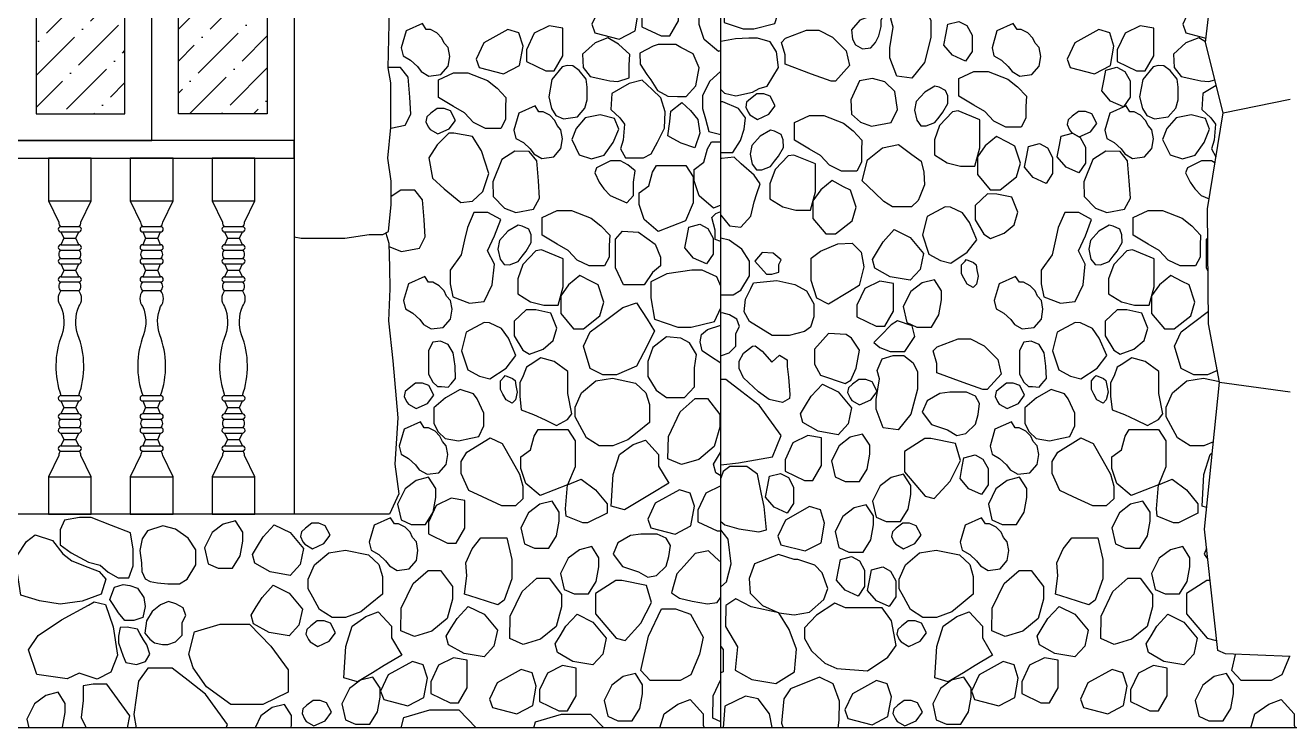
# Model space of a CAD drawing. Header units: millimetres. Extents: x -251401 to 377140, y -30451 to 275830.
# Drawn here: x 356089 to 359643, y -2940 to -967 of the extents above; entities that cross this region are included whole.
import ezdxf

# ---------------------------------------------------------------- set-up
doc = ezdxf.new("R2010")
doc.units = ezdxf.units.MM
for name, color, linetype in [('0-S1', 1, 'Continuous'), ('0-S3', 3, 'Continuous'), ('0-S8', 8, 'Continuous'), ('A-DOORS', 2, 'Continuous'), ('A-HATCH', 8, 'Continuous'), ('A-WALL', 4, 'Continuous'), ('A-WINDOWS', 2, 'Continuous')]:
    doc.layers.add(name, color=color, linetype=linetype)
pattern_1 = [(45, (-15600, 1290.144), (33.67596, 123.47852), [158.75, -31.75, 0, -31.75])]

# ---------------------------------------------------------------- blocks, each defined once
blk = doc.blocks.new('4H42H')
at = {"layer": 'A-HATCH'}
h = blk.add_hatch(dxfattribs=at)
h.set_pattern_fill('ANSI36', color=256, scale=20)
h.set_pattern_definition(pattern_1)
edge = h.paths.add_edge_path()
edge.add_line((-325, 914.5), (-325, 75))
edge.add_line((-325, 75), (-75, 75))
edge.add_line((-75, 75), (-75, 1019.7))
edge.add_arc((0, 491.7), 533.3, 98.084, 127.5443)
h = blk.add_hatch(dxfattribs=at)
h.set_pattern_fill('ANSI36', color=256, scale=20)
h.set_pattern_definition(pattern_1)
edge = h.paths.add_edge_path()
edge.add_line((325, 914.5), (325, 75))
edge.add_line((325, 75), (75, 75))
edge.add_line((75, 75), (75, 1019.7))
edge.add_arc((0, 491.7), 533.3, 52.4557, 81.916, ccw=False)
at = {"layer": 'A-WINDOWS'}
for points in [[(-400, 950), (-400, 0), (0, 0), (0, 1100, 0.181335)], [(400, 950), (400, 0), (0, 0), (0, 1100, -0.181335)], [(-325, 914.5), (-325, 75), (-75, 75), (-75, 1019.7, 0.129258)], [(325, 914.5), (325, 75), (75, 75), (75, 1019.7, -0.129258)]]:
    blk.add_lwpolyline(points, format="xyb", close=True, dxfattribs=at)
blk = doc.blocks.new('42h24h24h')
at = {"layer": '0-S1'}
blk.add_lwpolyline([(-31, 255, 0.271162), (-25, 243, 1), (-25, 228), (-17, 210), (-25, 192, 1), (-25, 177, 0.271162), (-31, 165), (-60, 105), (-60, 0), (60, 0), (60, 105), (31, 165, 0.271162), (25, 177, 1), (25, 192), (17, 210), (25, 228, 1), (25, 243, 0.271162), (31, 255, 0.271162), (25, 267, 1), (25, 282), (17, 300), (25, 318, 1), (25, 333, 0.178343), (22.9, 503.8, -0.1837), (25, 583, 0.355556), (25, 628, 0.271162), (31, 640, 0.271162), (25, 652, 1), (25, 667), (17, 685), (25, 703, 1), (25, 718, 0.271162), (31, 730, 0.271162), (25, 742, 1), (25, 757), (17, 775), (25, 793, 1), (25, 808, 0.271162), (31, 820), (60, 880), (60, 1000), (-60, 1000), (-60, 880), (-31, 820, 0.271162), (-25, 808, 1), (-25, 793), (-17, 775), (-25, 757, 1), (-25, 742, 0.271162), (-31, 730, 0.271162), (-25, 718, 1), (-25, 703), (-17, 685), (-25, 667, 1), (-25, 652, 0.271162), (-31, 640, 0.271162), (-25, 628, 0.355556), (-25, 583, -0.1837), (-22.9, 503.8, 0.178343), (-25, 333, 1), (-25, 318), (-17, 300), (-25, 282, 1), (-25, 267, 0.271162)], format="xyb", close=True, dxfattribs=at)
for points in [[(-60, 880), (60, 880)], [(-25, 808), (25, 808)], [(-25, 793), (25, 793)], [(-25, 757), (25, 757)], [(-17, 775), (17, 775)], [(-25, 742), (25, 742)], [(-25, 718), (25, 718)], [(-25, 703), (25, 703)], [(17, 685), (-17, 685)], [(-25, 667), (25, 667)], [(25, 652), (-25, 652)], [(-25, 628), (25, 628)], [(-25, 333), (25, 333)], [(-25, 318), (25, 318)], [(-17, 300), (17, 300)], [(25, 282), (-25, 282)], [(-25, 267), (25, 267)], [(25, 243), (-25, 243)], [(-25, 228), (25, 228)], [(-25, 192), (25, 192)], [(-17, 210), (17, 210)], [(-25, 177), (25, 177)], [(-60, 105), (60, 105)]]:
    blk.add_lwpolyline(points, dxfattribs=at)
blk = doc.blocks.new('4H2H44THHHHGH')
at = {"layer": '0-S8', "color": 8}
for points in [[(3842.3, 2070.1), (3800.1, 2049.3), (3778, 2002.1), (3778, 1969.4), (3832.2, 1943.5), (3856.1, 1943.5), (3880.7, 1985.7), (3880.7, 2033.6), (3880.7, 2063.2)], [(3726.3, 2059.4), (3658.3, 2021.6), (3636.9, 1976.3), (3645.7, 1952.4), (3713.8, 1934.7), (3758.5, 1958), (3768.6, 2012.8), (3756.6, 2049.9)], [(3160.8, 1978.6), (3114.9, 1957.9), (3100.9, 1910.2), (3106.5, 1887.3), (3127.8, 1875.5), (3146.8, 1857.6), (3157.5, 1843.6), (3179.4, 1830.7), (3213, 1835.2), (3233.2, 1858.7), (3237.7, 1886.2), (3233.2, 1910.8), (3222.5, 1923.1), (3215.8, 1937.7), (3201.8, 1952.3), (3183.3, 1961.8), (3171.5, 1961.8)], [(3401.4, 1961.8), (3333.4, 1924), (3312, 1878.7), (3320.8, 1854.7), (3388.9, 1837.1), (3433.6, 1860.4), (3443.7, 1915.2), (3431.7, 1952.3)], [(3517.4, 1972.5), (3475.2, 1951.7), (3453.1, 1904.5), (3453.1, 1871.7), (3507.3, 1845.9), (3531.2, 1845.9), (3555.8, 1888.1), (3555.8, 1936), (3555.8, 1965.6)], [(3646.1, 1924.2), (3610.6, 1892.6), (3612.5, 1854.6), (3632.2, 1829.3), (3670.8, 1821.1), (3688.1, 1817.4), (3710, 1815.4), (3741.7, 1825.5), (3741.7, 1862.8), (3743.6, 1891.3), (3711.9, 1921), (3682.2, 1938.1)], [(3809.3, 1915.1), (3771.7, 1895.1), (3773.2, 1864), (3791.7, 1835.5), (3803.3, 1819.9), (3821.8, 1790.4), (3850.4, 1774.8), (3878, 1773.8), (3902.5, 1773.8), (3929.1, 1803.9), (3939.1, 1854.5), (3921.6, 1893.6), (3887.5, 1911.6), (3872.7, 1919.4), (3823.3, 1919.4)], [(3553.6, 1857), (3524.9, 1821.6), (3515.9, 1772.2), (3523.8, 1740.1), (3536.2, 1720.5), (3557.5, 1710.9), (3596.3, 1716.5), (3617.7, 1740.7), (3623.9, 1764.3), (3623.9, 1799.7), (3621, 1822.1), (3601.9, 1846.3), (3583.4, 1859.8), (3567.7, 1860.3)], [(3248.4, 1839.8), (3288.2, 1840.4), (3343.4, 1818.8), (3370.7, 1796.6), (3395.7, 1770.4), (3394.6, 1741.4), (3394.6, 1709), (3380.9, 1684), (3338.3, 1684), (3304.1, 1700.5), (3279.1, 1727.2), (3248.4, 1745.4), (3206.1, 1770.4), (3206.1, 1797.7), (3206.1, 1819.9)], [(3741.7, 1810.4), (3693.3, 1781.5), (3690.9, 1737.2), (3715.9, 1713.8), (3728.8, 1695.3), (3725.5, 1651), (3717.5, 1626.9), (3732, 1601.1), (3753.7, 1601.1), (3782.7, 1601.1), (3803.7, 1612.4), (3821.4, 1645.4), (3841.6, 1684.8), (3843.2, 1730.7), (3831.1, 1770.2), (3806.9, 1792.7), (3778.4, 1819.3)], [(3477.7, 1747.2), (3431.8, 1726.5), (3417.8, 1678.8), (3423.4, 1655.9), (3444.7, 1644.1), (3463.7, 1626.2), (3474.4, 1612.2), (3496.2, 1599.3), (3529.9, 1603.8), (3550.1, 1627.3), (3554.6, 1654.7), (3550.1, 1679.4), (3539.4, 1691.7), (3532.7, 1706.3), (3518.7, 1720.9), (3500.2, 1730.4), (3488.4, 1730.4)], [(3859, 1732.6), (3890.1, 1756.8), (3914.3, 1734.5), (3934.6, 1708.5), (3940.9, 1670.5), (3926.9, 1629.2), (3887.8, 1642.5), (3866, 1654.6), (3850.2, 1663.4), (3855.9, 1702.8)], [(3204.1, 1668.4), (3236, 1682.9), (3253.7, 1706.4), (3239.7, 1733.4), (3221.8, 1740.2), (3202.3, 1740.2), (3184.3, 1726.3), (3173.1, 1716.4), (3170.7, 1702.7), (3177.5, 1688.2), (3182.4, 1681.1)], [(3660.3, 1721.9), (3618.4, 1713.8), (3592.6, 1684), (3580.5, 1652.6), (3601.5, 1609.9), (3636.1, 1597.9), (3671.6, 1609.1), (3697.3, 1643.8), (3712.6, 1681.6), (3700.6, 1711.4)], [(3202.5, 1637.6), (3179.4, 1601), (3189.7, 1543.9), (3221.8, 1513.7), (3268.7, 1475.8), (3301.5, 1479), (3330.4, 1506.6), (3347.1, 1556.7), (3327.2, 1620.9), (3301.5, 1661.4), (3248.8, 1670.4), (3234.7, 1670.4)], [(3421.1, 1620), (3384.5, 1596.1), (3358.9, 1533.4), (3360, 1492.9), (3392, 1459.8), (3423.3, 1447.3), (3473.5, 1457), (3490.1, 1488.3), (3486.7, 1536.2), (3482.1, 1592.6), (3461, 1619.4)], [(3735.4, 1475.2), (3754.5, 1495.6), (3754.5, 1532.5), (3759, 1564.3), (3738, 1581.4), (3717.6, 1592.3), (3689.8, 1592.3), (3650, 1573.5), (3645.1, 1559.2), (3658.1, 1532.4), (3671.1, 1513.7), (3688.5, 1494.9)], [(3818.4, 1579.8), (3901.1, 1579.8), (3921.8, 1547.4), (3921.8, 1475.1), (3900.5, 1424.5), (3823.9, 1393.8), (3783.7, 1428.1), (3769.9, 1470.4), (3769.9, 1502.5), (3796.9, 1522.9), (3807.1, 1560.8)], [(3270.2, 1328.7), (3238.7, 1285.1), (3238.7, 1247.2), (3246.8, 1210.9), (3293.6, 1193.1), (3334.8, 1197.1), (3357.4, 1244.8), (3363.1, 1302.1), (3343.7, 1340), (3363.9, 1382), (3380.9, 1428), (3344.5, 1447.4), (3305.7, 1447.4), (3287.2, 1405.4), (3279.1, 1370.7)], [(3539.8, 1453.1), (3579.7, 1453.6), (3634.9, 1432), (3662.2, 1409.9), (3687.2, 1383.7), (3686.1, 1354.7), (3686.1, 1322.3), (3672.4, 1297.3), (3629.8, 1297.3), (3595.6, 1313.8), (3570.6, 1340.5), (3539.8, 1358.7), (3497.6, 1383.7), (3497.6, 1411), (3497.6, 1433.2)], [(3429.8, 1411.8), (3401.4, 1395.1), (3377.5, 1369.2), (3372.7, 1344.8), (3379.1, 1316.5), (3391.1, 1301), (3405.8, 1300.2), (3430.2, 1309.8), (3441.7, 1324.9), (3452.5, 1338.9), (3466.5, 1363.2), (3466.1, 1385.1), (3459.7, 1400.3), (3441.7, 1409.4)], [(3768.2, 1392.3), (3815.1, 1358.5), (3830.2, 1321.8), (3830.2, 1297.3), (3807.1, 1279.3), (3784.1, 1244.7), (3740.9, 1244.7), (3725.7, 1244.7), (3703.4, 1292.2), (3703.4, 1331.8), (3703.4, 1372.2), (3723.6, 1395.2)], [(3940.9, 1414.6), (3962.9, 1402.5), (3977.6, 1375.8), (3977.6, 1330.2), (3959.2, 1303), (3923, 1319.2), (3898.4, 1348), (3904.7, 1381), (3909.5, 1406.2)], [(3480.1, 1340.1), (3443.1, 1301.7), (3428.7, 1261.2), (3428.7, 1219.3), (3464.9, 1196.8), (3501.8, 1187.4), (3542.3, 1187.4), (3556.8, 1238.8), (3556.8, 1288.7), (3556.8, 1317.7), (3496, 1342.3)], [(3167.4, 1268.2), (3121.4, 1247.5), (3107.4, 1199.9), (3113, 1176.9), (3134.3, 1165.1), (3153.4, 1147.2), (3164, 1133.2), (3185.9, 1120.3), (3219.5, 1124.8), (3239.7, 1148.3), (3244.2, 1175.8), (3239.7, 1200.4), (3229, 1212.8), (3222.3, 1227.3), (3208.3, 1241.9), (3189.8, 1251.4), (3178, 1251.4)], [(3603.2, 1270.6), (3571.3, 1244.6), (3549.6, 1213.1), (3549.6, 1163.5), (3585.8, 1120.8), (3613.3, 1120.8), (3659.6, 1157), (3670.5, 1195.4), (3655.3, 1243.9), (3635.7, 1253.3)], [(3452.9, 1174.2), (3419.1, 1142.2), (3419.1, 1101.5), (3443.2, 1060.8), (3461.5, 1049.4), (3499.9, 1063.7), (3528.6, 1087.7), (3538.9, 1122.7), (3521.7, 1165.1), (3479.9, 1173.7)], [(3632.2, 1009.1), (3613.7, 1071.6), (3632.2, 1112.1), (3667.6, 1138.7), (3723.7, 1180.9), (3762.8, 1194), (3792.1, 1147.7), (3813.5, 1113.7), (3782.3, 1053.3), (3762.8, 1015.5), (3706.7, 991.5), (3668.4, 991.5)], [(3334.6, 1138.1), (3283.6, 1111), (3270.7, 1059.3), (3288.8, 1005.1), (3321.7, 987.7), (3350.1, 979.9), (3396.6, 1010.3), (3423.7, 1045.8), (3402.4, 1094.2), (3383.1, 1121.3), (3349.5, 1137.4)], [(3190, 1083.5), (3178, 1059.6), (3178, 1029.2), (3178, 993.4), (3190.6, 970.8), (3203.7, 958.8), (3215, 958.8), (3233.5, 956.5), (3241.3, 966), (3253.6, 981.2), (3252.6, 1015.5), (3247.2, 1053.6), (3233.5, 1076.3), (3211.4, 1085.8)], [(3847, 1098.2), (3808.2, 1068.5), (3794, 1028.6), (3794, 987), (3817.4, 948.8), (3847, 927.7), (3897.8, 927.7), (3925.2, 957.4), (3925.2, 1011), (3930.9, 1048.6), (3911.5, 1081.1), (3886.9, 1094.2)], [(3444, 988.8), (3434.3, 968.7), (3434.3, 931.8), (3438.2, 893), (3473.2, 880.1), (3505.6, 864.6), (3537.5, 849.2), (3569, 865.9), (3580.7, 882), (3569.7, 939), (3569.7, 963.6), (3569.7, 1000.4), (3531.5, 1028.9), (3493.9, 1039.3), (3464.1, 1019.8), (3453, 1012.6)], [(3143.2, 896.5), (3175.1, 911.1), (3192.7, 934.6), (3178.8, 961.5), (3160.8, 968.3), (3141.3, 968.3), (3123.4, 954.4), (3112.2, 944.5), (3109.7, 930.9), (3116.6, 916.4), (3121.5, 909.2)], [(3413.8, 981.2), (3421.2, 975.5), (3423.7, 961.4), (3427, 943.2), (3422.1, 920.8), (3413.5, 911.6), (3395.9, 921.1), (3387.3, 937.1), (3380.2, 950.2), (3380.2, 974.8), (3390.2, 985.7), (3393.8, 989.7)], [(3608.3, 940.8), (3648.2, 974.2), (3695.2, 982.1), (3760.2, 968.4), (3789.1, 941), (3799.2, 907.8), (3799.2, 858), (3764.5, 829.8), (3738.5, 808.7), (3695.9, 792.3), (3657.6, 792.3), (3622.2, 814.6), (3603.4, 849.3), (3590.6, 873), (3590.6, 900.5)], [(3225.8, 926.4), (3192.9, 898.8), (3192.9, 854.5), (3205, 831.6), (3225.1, 812.8), (3262.1, 806.1), (3297.1, 813.5), (3319.5, 818.3), (3333.3, 847.8), (3333.3, 884), (3314.5, 924.3), (3304.4, 937.8), (3266.8, 949.9)], [(3852.2, 818.3), (3885.7, 887.8), (3927.5, 924.8), (3962.1, 924.8), (3996.6, 879.8), (3996.6, 844.5), (3981.3, 789.9), (3937.9, 753.7), (3888.9, 739.3), (3851.1, 755.3)], [(3155.3, 859.8), (3109.4, 839.1), (3095.3, 791.5), (3100.9, 768.5), (3122.2, 756.7), (3141.3, 738.8), (3152, 724.8), (3173.8, 711.9), (3207.5, 716.4), (3227.7, 739.9), (3232.1, 767.4), (3227.7, 792), (3217, 804.4), (3210.3, 818.9), (3196.3, 833.5), (3177.8, 843), (3166, 843)], [(3486.5, 838.1), (3569.2, 838.1), (3589.8, 805.7), (3589.8, 733.3), (3568.5, 682.7), (3491.9, 652.1), (3451.8, 686.4), (3437.9, 728.7), (3437.9, 760.7), (3464.9, 781.1), (3475.1, 819.1)], [(3285.7, 773.8), (3350.9, 814.7), (3385.2, 798.6), (3412, 750.9), (3433.5, 712), (3443, 679), (3443, 642.8), (3422.1, 623.3), (3384.5, 623.3), (3329.4, 648.8), (3291.5, 666.4), (3270.2, 714), (3270.2, 748.2)], [(3691.1, 622.6), (3696.7, 711), (3714.4, 768), (3753, 795.3), (3787.5, 808.2), (3824.5, 768), (3824.5, 735.1), (3853.4, 686.9), (3804.2, 657.3), (3771.2, 637.5), (3728.8, 612)], [(3143.6, 695), (3112.1, 671.1), (3090.7, 628.3), (3100.8, 583.6), (3129.2, 571), (3169.5, 571), (3190.9, 605.6), (3198.5, 647.2), (3198.5, 672.3), (3178.3, 703.8)], [(3563.2, 615.2), (3568.5, 682.7), (3607.1, 698.2), (3647.6, 668.2), (3679.7, 628.9), (3679.7, 603.2), (3625.1, 575.9), (3611.4, 575.9), (3564.8, 594.3)], [(3241.9, 645.1), (3199.6, 624.3), (3177.6, 577.1), (3177.6, 544.3), (3231.8, 518.5), (3255.7, 518.5), (3280.3, 560.7), (3280.3, 608.6), (3280.3, 638.2)], [(3883.4, 668.7), (3815.4, 630.9), (3794, 585.6), (3802.8, 561.7), (3870.9, 544), (3915.6, 567.4), (3925.6, 622.1), (3913.7, 659.3)], [(3490.5, 628.1), (3459, 604.1), (3437.6, 561.3), (3447.7, 516.6), (3476, 504), (3516.3, 504), (3537.8, 538.7), (3545.3, 580.2), (3545.3, 605.4), (3525.2, 636.9)], [(2154.6, 583.3), (2143.1, 556.4), (2143.1, 513.6), (2173.6, 491.1), (2222.6, 465.5), (2255.3, 457.1), (2277.8, 436.8), (2305.6, 420.9), (2336.1, 420.9), (2348, 454.5), (2348, 501.7), (2340.5, 547.6), (2287, 568.3), (2230.4, 590.3), (2197, 590.3)], [(2601.2, 572.1), (2569.7, 548.2), (2548.3, 505.4), (2558.4, 460.7), (2586.7, 448.1), (2627.1, 448.1), (2648.5, 482.7), (2656, 524.3), (2656, 549.4), (2635.9, 580.9)], [(2744.6, 570.3), (2789.1, 548), (2826.5, 503.5), (2817, 458.2), (2789.1, 428), (2732.9, 437.6), (2689.7, 462.4), (2683, 486.7), (2697.2, 509.9), (2713.3, 536.4)], [(2851.9, 502.6), (2883.8, 517.2), (2901.4, 540.7), (2887.5, 567.6), (2869.5, 574.4), (2850, 574.4), (2832, 560.5), (2820.9, 550.6), (2818.4, 537), (2825.2, 522.4), (2830.2, 515.3)], [(3071.6, 589.9), (3025.6, 569.2), (3011.6, 521.5), (3017.2, 498.6), (3038.5, 486.8), (3057.6, 468.9), (3068.2, 454.9), (3090.1, 442), (3123.7, 446.5), (3143.9, 470), (3148.4, 497.5), (3143.9, 522.1), (3133.3, 534.4), (3126.6, 549), (3112.5, 563.6), (3094, 573.1), (3082.3, 573.1)], [(2072.5, 541.7), (2121, 525.8), (2150.2, 488.7), (2175.9, 468.7), (2220.5, 451.5), (2252.6, 439.2), (2271.4, 417.3), (2257.7, 375.6), (2205.1, 355.6), (2142.8, 347), (2085, 356.7), (2032.4, 372.7), (2022.7, 433.8), (2022.7, 485.2), (2047.9, 523)], [(2388.7, 553.6), (2373.3, 530.9), (2367, 498.1), (2371.8, 462.8), (2372.8, 438.5), (2381.8, 417.9), (2395.5, 411), (2416.7, 406.8), (2445.7, 404.2), (2477.9, 404.7), (2499.6, 417.4), (2523.9, 458), (2524.4, 499.7), (2502.2, 533), (2466.8, 558.3), (2431.4, 567.3)], [(3285.7, 427), (3282.9, 463.6), (3300.8, 502.2), (3325.2, 533.1), (3352.4, 533.1), (3398.3, 533.1), (3412.6, 472.9), (3412.6, 418.4), (3391.1, 358.2), (3373.2, 345.3), (3315.1, 364), (3279.4, 375.4)], [(3746, 540), (3710.3, 519.8), (3696.9, 488), (3722.9, 453.3), (3740.2, 447.6), (3768.2, 438.2), (3794.2, 422.5), (3819.2, 427.4), (3846.2, 454.3), (3853.9, 481.3), (3857.8, 512.1), (3846.2, 532.3), (3821.1, 543.9), (3774.9, 543.9)], [(2857.5, 457.9), (2897.5, 491.3), (2944.4, 499.2), (3009.5, 485.5), (3038.3, 458.1), (3048.5, 424.9), (3048.5, 375.1), (3013.8, 346.9), (2987.8, 325.8), (2945.2, 309.4), (2906.9, 309.4), (2871.5, 331.8), (2852.7, 366.4), (2839.9, 390.1), (2839.9, 417.7)], [(3602.2, 500.2), (3570.7, 476.2), (3549.2, 433.4), (3559.3, 388.7), (3587.7, 376.1), (3628, 376.1), (3649.4, 410.7), (3657, 452.3), (3657, 477.5), (3636.8, 509)], [(3101.5, 335.5), (3135, 405), (3176.8, 441.9), (3211.3, 441.9), (3245.9, 396.9), (3245.9, 361.6), (3230.6, 307), (3187.2, 270.8), (3138.2, 256.4), (3100.4, 272.4)], [(2295.8, 395.3), (2320, 402.1), (2338.5, 399.5), (2360.1, 392.1), (2378, 365.8), (2381.7, 341), (2375.4, 309.4), (2350.1, 301), (2324.8, 301), (2306.9, 322.6), (2292.1, 345.8), (2282.1, 360.5)], [(2741.5, 400.2), (2786.1, 377.9), (2823.5, 333.4), (2813.9, 288.1), (2786.1, 257.9), (2729.9, 267.5), (2686.6, 292.3), (2680, 316.6), (2694.1, 339.8), (2710.3, 366.3)], [(3407.4, 313.3), (3440.9, 382.8), (3482.7, 419.7), (3517.3, 419.7), (3551.8, 374.7), (3551.8, 339.4), (3536.6, 284.8), (3493.2, 248.6), (3444.1, 234.2), (3406.4, 250.2)], [(3704.5, 413.3), (3647.5, 377), (3647.5, 320), (3705.4, 251.3), (3730.9, 244.8), (3775.1, 293.8), (3804.8, 351.8), (3790.3, 399.4), (3721.2, 413.9)], [(2054.2, 218.4), (2081.1, 258.9), (2146.6, 303.2), (2222.2, 344.3), (2238.6, 353.3), (2270.3, 345.8), (2292.2, 283), (2303.6, 204.1), (2285.5, 156), (2247, 136.1), (2196.5, 153.7), (2162.3, 137.5), (2077.6, 149.9)], [(2424.9, 345.4), (2401.1, 326.6), (2385.6, 300.2), (2380.6, 265.9), (2394.8, 248.4), (2408.2, 238.4), (2430, 233.8), (2445, 233.8), (2466.8, 241.7), (2486, 260.1), (2485.6, 286.8), (2485.6, 296), (2495.6, 315.7), (2488.5, 336.6), (2468, 348.3), (2447.1, 354.6)], [(2940.4, 139.7), (2946, 228.1), (2963.7, 285.1), (3002.3, 312.4), (3036.8, 325.3), (3073.8, 285.1), (3073.8, 252.2), (3102.7, 204), (3053.5, 174.4), (3020.5, 154.6), (2978.1, 129.2)], [(3289.5, 341), (3334.1, 318.8), (3371.5, 274.2), (3361.9, 228.9), (3334.1, 198.7), (3277.9, 208.4), (3234.6, 233.1), (3227.9, 257.5), (3242.1, 280.7), (3258.2, 307.1)], [(3775.2, 161), (3796.1, 256.9), (3832.8, 333.6), (3872, 333.6), (3914.8, 318.8), (3949.6, 254.3), (3939.2, 206.3), (3915.6, 148.8), (3885.1, 132.2), (3821.4, 132.2), (3801.3, 132.2)], [(2520, 269.6), (2592.9, 290.5), (2674.6, 290.5), (2735.3, 228.7), (2783.9, 162.5), (2783.9, 99.6), (2712.1, 65.4), (2622.7, 65.4), (2554.2, 115.1), (2516.7, 168), (2504.5, 206.7)], [(2867, 228.3), (2898.9, 242.9), (2916.5, 266.4), (2902.6, 293.3), (2884.6, 300.1), (2865.1, 300.1), (2847.2, 286.2), (2836, 276.3), (2833.5, 262.7), (2840.3, 248.1), (2845.3, 241)], [(3595.4, 318.8), (3640, 296.6), (3677.4, 252), (3667.9, 206.7), (3640, 176.5), (3583.8, 186.2), (3540.6, 210.9), (3533.9, 235.3), (3548, 258.5), (3564.2, 284.9)], [(2311.1, 281.9), (2307.1, 256.8), (2307.1, 238.4), (2319.6, 201.1), (2327, 183), (2357.3, 177.5), (2382.4, 185.6), (2395, 206.6), (2386.5, 232.5), (2377.2, 247.2), (2366.3, 264.8), (2359.9, 277.1), (2330.7, 282.3)], [(3132.7, 185.8), (3064.7, 148.1), (3043.2, 102.7), (3052.1, 78.8), (3120.2, 61.2), (3164.8, 84.5), (3174.9, 139.2), (3163, 176.4)], [(3248.6, 196.5), (3206.4, 175.8), (3184.4, 128.5), (3184.4, 95.8), (3238.6, 70), (3262.5, 70), (3287.1, 112.2), (3287.1, 160), (3287.1, 189.6)], [(2987.3, 133.6), (2955.8, 109.7), (2934.4, 66.9), (2944.4, 22.2), (2972.8, 9.6), (3013.1, 9.6), (3034.5, 44.2), (3042.1, 85.8), (3042.1, 111), (3021.9, 142.4)], [(3438.7, 163.6), (3370.6, 125.9), (3349.2, 80.5), (3358, 56.6), (3426.1, 39), (3470.8, 62.3), (3480.9, 117.1), (3468.9, 154.2)], [(3554.6, 174.4), (3512.4, 153.6), (3490.3, 106.4), (3490.3, 73.6), (3544.5, 47.8), (3568.5, 47.8), (3593, 90), (3593, 137.8), (3593, 167.4)], [(3724.9, 143.5), (3693.4, 119.5), (3671.9, 76.7), (3682, 32), (3710.4, 19.4), (3750.7, 19.4), (3772.1, 54), (3779.7, 95.6), (3779.7, 120.8), (3759.5, 152.3)], [(2856, 5.1), (2887.9, 19.7), (2905.6, 43.2), (2891.6, 70.1), (2873.7, 76.9), (2854.2, 76.9), (2836.2, 63), (2825.1, 53.1), (2822.6, 39.5), (2829.4, 24.9), (2834.4, 17.8)]]:
    blk.add_lwpolyline(points, close=True, dxfattribs=at)
for points in [[(4000, 1902.6), (3992.6, 1899.7), (3952.5, 1934), (3938.7, 1976.2), (3938.7, 2008.3), (3965.7, 2028.7), (3975.9, 2066.6), (3987.2, 2085.7), (4000, 2085.7)], [(3072, 1684.7), (3112.2, 1692.5), (3128.7, 1723.8), (3125.3, 1771.7), (3120.8, 1828.2), (3099.6, 1854.9), (3064.5, 1855.4)], [(4000, 1845.1), (3967.6, 1815.7), (3948.5, 1775.1), (3948.5, 1739.6), (3956.8, 1710.4), (3966.3, 1675.5), (4000, 1666.8)], [(4000, 1468.2), (3979.1, 1459.8), (3939, 1494.1), (3925.1, 1536.3), (3925.1, 1568.4), (3952.1, 1588.8), (3962.3, 1626.7), (3973.7, 1645.8), (4000, 1645.8)], [(3066.4, 1352.3), (3102.4, 1337.9), (3152.6, 1347.6), (3169.1, 1378.9), (3165.7, 1426.8), (3161.2, 1483.2), (3140, 1510), (3100.1, 1510.6), (3073, 1492.9)], [(4000, 1365.7), (3984, 1371.5), (3984, 1397.7), (3974, 1433.2), (3985.5, 1444.6), (4000, 1450.2)], [(4000, 1240.2), (3988, 1266.9), (3946.9, 1285.6), (3918.1, 1285.6), (3848.2, 1275.5), (3802.8, 1253.2), (3802.8, 1207.9), (3813.6, 1148.1), (3878.5, 1125.1), (3916, 1125.1), (3982.2, 1140.9), (4000, 1179.5)], [(4000, 1024), (3971, 1043), (3947.3, 1058.5), (3941.9, 1083.8), (3945.4, 1104.4), (3961.7, 1119.3), (4000, 1130.6)], [(4000, 707.6), (3985.3, 716), (3978.7, 740.4), (3992.8, 763.5), (4000, 775.3)], [(4000, 679.3), (3999.4, 679.4), (3957.1, 658.6), (3935.1, 611.4), (3935.1, 578.7), (3989.3, 552.9), (4000, 552.9)], [(4000, 464.8), (3984.1, 479.2), (3965.2, 496.5), (3927.3, 489.8), (3896.5, 455.2), (3875.7, 431.9), (3860.8, 379.1), (3883, 363.7), (3918.6, 356), (3962, 348.3), (3989, 352.1), (4000, 366.6)], [(2609.6, 0), (2613.2, 9.1), (2551.6, 94.6), (2502.9, 132.2), (2457.7, 167), (2389.3, 167), (2362.9, 130.6), (2350.1, 37.1), (2356.8, 0)], [(2332.4, 0), (2338.4, 33.8), (2273.7, 122.6), (2235.7, 122.6), (2207, 118), (2207, 76.2), (2202.1, 28.7), (2214.2, 3.1), (2216.1, 0)], [(4000, 16.6), (3976.8, 26.5), (3977.8, 89.5), (4000, 135.5)], [(2149, 0), (2149.8, 1.3), (2157.3, 42.8), (2157.3, 68), (2137.2, 99.5), (2102.5, 90.7), (2071, 66.7), (2049.6, 23.9), (2055, 0)], [(3827.9, 0), (3840, 39.2), (3878.6, 66.5), (3913.2, 79.4), (3950.1, 39.2), (3950.1, 6.3), (3953.9, 0)], [(2791.6, 0), (2793.2, 8.9), (2793.2, 34.1), (2773.1, 65.6), (2738.4, 56.8), (2706.9, 32.9), (2690.5, 0)], [(3101.3, 0), (3108.4, 28.8), (3181.3, 49.8), (3263, 49.8), (3311.9, 0)], [(3474.5, 0), (3478.6, 16.9), (3551.5, 37.8), (3633.2, 37.8), (3670.4, 0)]]:
    blk.add_lwpolyline(points, dxfattribs=at)
blk = doc.blocks.new('424H4H24HTHHH')
at = {"layer": '0-S8', "color": 8}
for points in [[(96.5, 2118.7), (48.8, 2082.1), (7.7, 2023.3), (8.8, 1981.1), (62.1, 1963.4), (92.1, 1963.4), (151.1, 1978.8), (166.4, 2025.5), (182.9, 2075.5), (152, 2113.1), (134.2, 2120.9)], [(441.6, 2040.2), (432.5, 2015.8), (412.7, 1996.8), (390.5, 1987.6), (366.9, 1961), (369.2, 1934.3), (377.6, 1919), (398.2, 1907.6), (421, 1909.9), (434, 1925.1), (443.2, 1944.2), (450, 1970.1), (450, 1988.4), (460.7, 2009.8), (466.1, 2031.9), (461.5, 2045.6), (446.2, 2045.6)], [(477.3, 1991.8), (491.4, 2024.2), (522.7, 2034.1), (552.2, 2034.1), (578.3, 2012.7), (590.2, 1987.5), (590.2, 1939.2), (572.3, 1868.9), (536.8, 1824.9), (494.4, 1830.9), (474.7, 1882.6), (474.7, 1909.9), (484.2, 1968.1)], [(181.6, 1937), (240.5, 1959.7), (274.7, 1959.7), (313.8, 1939.8), (352.3, 1901.4), (360.8, 1860.2), (321.7, 1816.8), (309.6, 1816.8), (254.8, 1836.7), (180.1, 1863.9), (180.1, 1890.1), (170.1, 1925.6)], [(668.9, 1984.6), (691, 1972.6), (705.6, 1945.9), (705.6, 1900.3), (687.3, 1873.1), (651.1, 1889.3), (626.5, 1918.1), (632.8, 1951.1), (637.6, 1976.3)], [(821.6, 1978.6), (775.7, 1957.9), (761.7, 1910.2), (767.3, 1887.3), (788.6, 1875.5), (807.6, 1857.6), (818.3, 1843.6), (840.1, 1830.7), (873.8, 1835.2), (894, 1858.7), (898.5, 1886.2), (894, 1910.8), (883.3, 1923.1), (876.6, 1937.7), (862.6, 1952.3), (844.1, 1961.8), (832.3, 1961.8)], [(1062.2, 1961.8), (994.2, 1924), (972.8, 1878.7), (981.6, 1854.7), (1049.7, 1837.1), (1094.4, 1860.4), (1104.5, 1915.2), (1092.5, 1952.3)], [(1178.2, 1972.5), (1136, 1951.7), (1113.9, 1904.5), (1113.9, 1871.7), (1168.1, 1845.9), (1192, 1845.9), (1216.6, 1888.1), (1216.6, 1936), (1216.6, 1965.6)], [(1112.9, 1855.9), (1135, 1843.8), (1149.6, 1817.1), (1149.6, 1771.5), (1131.3, 1744.3), (1095.1, 1760.5), (1070.5, 1789.3), (1076.8, 1822.3), (1081.6, 1847.5)], [(1214.4, 1857), (1185.7, 1821.6), (1176.7, 1772.2), (1184.6, 1740.1), (1197, 1720.5), (1218.3, 1710.9), (1257.1, 1716.5), (1278.5, 1740.7), (1284.7, 1764.3), (1284.7, 1799.7), (1281.8, 1822.1), (1262.7, 1846.3), (1244.2, 1859.8), (1228.4, 1860.3)], [(365.4, 1764.4), (366.6, 1723.9), (392.1, 1701.5), (423.5, 1690), (478, 1700.3), (496.2, 1736.6), (488.3, 1788), (460.5, 1814.6), (425.4, 1824.3), (389.6, 1817.6)], [(710.9, 1843.6), (750.7, 1844.2), (805.9, 1822.6), (833.2, 1800.4), (858.3, 1774.3), (857.1, 1745.2), (857.1, 1712.8), (843.5, 1687.8), (800.8, 1687.8), (766.7, 1704.3), (741.6, 1731), (710.9, 1749.2), (668.7, 1774.2), (668.7, 1801.5), (668.7, 1823.7)], [(102.8, 1709.3), (134.7, 1723.9), (152.4, 1747.4), (138.5, 1774.3), (120.5, 1781.1), (101, 1781.1), (83, 1767.2), (71.9, 1757.3), (69.4, 1743.7), (76.2, 1729.1), (81.2, 1722)], [(600.8, 1802.4), (572.5, 1785.6), (548.5, 1759.7), (543.8, 1735.4), (550.1, 1707.1), (562.1, 1691.5), (576.9, 1690.7), (601.2, 1700.3), (612.8, 1715.5), (623.6, 1729.4), (637.5, 1753.7), (637.1, 1775.7), (630.7, 1790.8), (612.8, 1800)], [(1138.5, 1747.2), (1092.6, 1726.5), (1078.5, 1678.8), (1084.2, 1655.9), (1105.5, 1644.1), (1124.5, 1626.2), (1135.2, 1612.2), (1157, 1599.3), (1190.7, 1603.8), (1210.9, 1627.3), (1215.3, 1654.7), (1210.9, 1679.4), (1200.2, 1691.7), (1193.5, 1706.3), (1179.5, 1720.9), (1161, 1730.4), (1149.2, 1730.4)], [(248.9, 1719.9), (288.7, 1720.5), (343.9, 1698.9), (371.2, 1676.7), (396.2, 1650.5), (395.1, 1621.5), (395.1, 1589.1), (381.4, 1564.1), (338.8, 1564.1), (304.6, 1580.6), (279.6, 1607.3), (248.9, 1625.5), (206.6, 1650.5), (206.6, 1677.8), (206.6, 1700)], [(651.1, 1730.6), (614.2, 1692.3), (599.7, 1651.8), (599.7, 1609.8), (635.9, 1587.4), (672.8, 1578), (713.4, 1578), (727.9, 1629.3), (727.9, 1679.3), (727.9, 1708.2), (667, 1732.8)], [(1006.6, 1660), (1038.5, 1674.6), (1056.1, 1698.1), (1042.2, 1725), (1024.2, 1731.8), (1004.7, 1731.8), (986.8, 1717.9), (975.6, 1708), (973.1, 1694.4), (979.9, 1679.8), (984.9, 1672.7)], [(1321.1, 1721.9), (1279.2, 1713.8), (1253.4, 1684), (1241.3, 1652.6), (1262.3, 1609.9), (1296.9, 1597.9), (1332.4, 1609.1), (1358.1, 1643.8), (1373.4, 1681.6), (1361.4, 1711.4)], [(138.8, 1678.7), (110.4, 1661.9), (86.5, 1636), (81.7, 1611.7), (88.1, 1583.4), (100.1, 1567.8), (114.8, 1567), (139.2, 1576.6), (150.7, 1591.7), (161.5, 1605.7), (175.5, 1630), (175.1, 1651.9), (168.7, 1667.1), (150.7, 1676.3)], [(987.6, 1670.2), (1009.6, 1658.2), (1024.3, 1631.4), (1024.3, 1585.9), (1005.9, 1558.7), (969.8, 1574.9), (945.1, 1603.7), (951.4, 1636.7), (956.2, 1661.9)], [(411.7, 1595.3), (454.3, 1629.7), (499, 1638.7), (536.6, 1610.8), (562.5, 1591.7), (570.1, 1561.3), (572.2, 1525.1), (559, 1492.3), (554.3, 1480.9), (535.9, 1463.7), (511.5, 1463.7), (482.2, 1463.7), (457.8, 1478.4), (431.3, 1503.5), (396.6, 1536.3)], [(774.2, 1661.2), (742.3, 1635.1), (720.6, 1603.6), (720.6, 1554.1), (756.8, 1511.4), (784.3, 1511.4), (830.7, 1547.6), (841.5, 1585.9), (826.3, 1634.4), (806.8, 1643.8)], [(895.4, 1641.1), (917.4, 1629), (932, 1602.3), (932, 1556.7), (913.7, 1529.5), (877.5, 1545.7), (852.9, 1574.6), (859.2, 1607.5), (864, 1632.7)], [(189.1, 1606.9), (152.2, 1568.6), (137.7, 1528.1), (137.7, 1486.1), (173.9, 1463.7), (210.8, 1454.3), (251.3, 1454.3), (265.8, 1505.6), (265.8, 1555.6), (265.8, 1584.5), (205, 1609.1)], [(1081.9, 1620), (1045.3, 1596.1), (1019.7, 1533.4), (1020.8, 1492.9), (1052.8, 1459.8), (1084.1, 1447.3), (1134.3, 1457), (1150.9, 1488.3), (1147.5, 1536.2), (1142.9, 1592.6), (1121.8, 1619.4)], [(312.2, 1537.5), (280.3, 1511.4), (258.6, 1479.9), (258.6, 1430.4), (294.8, 1387.7), (322.3, 1387.7), (368.6, 1423.9), (379.5, 1462.2), (364.3, 1510.7), (344.7, 1520.1)], [(748.6, 1499.7), (714.8, 1467.6), (714.8, 1426.9), (738.9, 1386.3), (757.2, 1374.8), (795.6, 1389.1), (824.3, 1413.2), (834.6, 1448.1), (817.4, 1490.5), (775.6, 1499.1)], [(630.3, 1463.5), (579.3, 1436.4), (566.4, 1384.8), (584.5, 1330.6), (617.4, 1313.1), (645.8, 1305.4), (692.3, 1335.7), (719.4, 1371.2), (698.1, 1419.6), (678.8, 1446.8), (645.2, 1462.9)], [(931, 1328.7), (899.5, 1285.1), (899.5, 1247.2), (907.6, 1210.9), (954.4, 1193.1), (995.6, 1197.1), (1018.2, 1244.8), (1023.9, 1302.1), (1004.5, 1340), (1024.7, 1382), (1041.6, 1428), (1005.3, 1447.4), (966.5, 1447.4), (947.9, 1405.4), (939.9, 1370.7)], [(1200.6, 1453.1), (1240.5, 1453.6), (1295.7, 1432), (1323, 1409.9), (1348, 1383.7), (1346.9, 1354.7), (1346.9, 1322.3), (1333.2, 1297.3), (1290.6, 1297.3), (1256.4, 1313.8), (1231.4, 1340.5), (1200.6, 1358.7), (1158.4, 1383.7), (1158.4, 1411), (1158.4, 1433.2)], [(487.1, 1399.4), (531.6, 1377.1), (569, 1332.6), (559.5, 1287.2), (531.6, 1257), (475.4, 1266.7), (432.2, 1291.4), (425.5, 1315.8), (439.6, 1339), (455.8, 1365.4)], [(1090.6, 1411.8), (1062.2, 1395.1), (1038.3, 1369.2), (1033.5, 1344.8), (1039.9, 1316.5), (1051.9, 1301), (1066.6, 1300.2), (1091, 1309.8), (1102.5, 1324.9), (1113.3, 1338.9), (1127.3, 1363.2), (1126.9, 1385.1), (1120.5, 1400.3), (1102.5, 1409.4)], [(269.5, 1206.5), (253.8, 1256.2), (253.8, 1286.5), (253.8, 1319.6), (279.9, 1339.3), (328.5, 1359.7), (368.7, 1361.1), (394, 1335.8), (401.8, 1294.9), (388.4, 1242.8), (360.9, 1225.9), (301.9, 1189.6)], [(115.7, 1335.1), (95.5, 1310.9), (127.8, 1274.6), (143.2, 1274.6), (162.7, 1280), (162.7, 1301.5), (168.8, 1314.9), (146.6, 1333.1)], [(709.5, 1306.7), (716.9, 1300.9), (719.4, 1286.9), (722.7, 1268.7), (717.8, 1246.3), (709.2, 1237), (691.6, 1246.6), (683, 1262.6), (675.9, 1275.6), (675.9, 1300.3), (685.9, 1311.2), (689.5, 1315.1)], [(1140.9, 1340.1), (1103.9, 1301.7), (1089.5, 1261.2), (1089.5, 1219.3), (1125.7, 1196.8), (1162.6, 1187.4), (1203.1, 1187.4), (1217.6, 1238.8), (1217.6, 1288.7), (1217.6, 1317.7), (1156.8, 1342.3)], [(156.7, 1256.2), (207.9, 1245.7), (240.3, 1227.6), (261.4, 1190.7), (261.4, 1154.6), (251.6, 1125.2), (235.1, 1113.2), (192.1, 1101.9), (143.9, 1101.9), (112.3, 1121.5), (80, 1141.4), (64.8, 1168.9), (68.5, 1204.3), (83.6, 1234.4), (91.6, 1250.4)], [(446.2, 1254.9), (404, 1234.1), (381.9, 1186.9), (381.9, 1154.1), (436.1, 1128.3), (460.1, 1128.3), (484.6, 1170.5), (484.6, 1218.3), (484.6, 1247.9)], [(565.3, 1249.9), (533.8, 1225.9), (512.4, 1183.1), (522.5, 1138.4), (550.8, 1125.8), (591.2, 1125.8), (612.6, 1160.4), (620.2, 1202), (620.2, 1227.2), (600, 1258.7)], [(828.2, 1268.2), (782.2, 1247.5), (768.2, 1199.9), (773.8, 1176.9), (795.1, 1165.1), (814.2, 1147.2), (824.8, 1133.2), (846.7, 1120.3), (880.3, 1124.8), (900.5, 1148.3), (905, 1175.8), (900.5, 1200.4), (889.8, 1212.8), (883.1, 1227.3), (869.1, 1241.9), (850.6, 1251.4), (838.8, 1251.4)], [(1264, 1270.6), (1232.1, 1244.6), (1210.4, 1213.1), (1210.4, 1163.5), (1246.6, 1120.8), (1274.1, 1120.8), (1320.4, 1157), (1331.3, 1195.4), (1316.1, 1243.9), (1296.5, 1253.3)], [(1113.7, 1174.2), (1079.9, 1142.2), (1079.9, 1101.5), (1104, 1060.8), (1122.3, 1049.4), (1160.7, 1063.7), (1189.4, 1087.7), (1199.7, 1122.7), (1182.5, 1165.1), (1140.7, 1173.7)], [(446.6, 1068.5), (475.3, 1056.7), (517, 1056.7), (545.2, 1098.9), (537.3, 1128.7), (496.2, 1143.4), (478.1, 1132.1), (448.8, 1101.7), (429.7, 1081.9)], [(995.4, 1138.1), (944.4, 1111), (931.5, 1059.3), (949.6, 1005.1), (982.5, 987.7), (1010.9, 979.9), (1057.4, 1010.3), (1084.5, 1045.8), (1063.2, 1094.2), (1043.9, 1121.3), (1010.3, 1137.4)], [(302.1, 1107.6), (263.2, 1063.7), (263.2, 1021.1), (279.5, 990.4), (349.1, 967.2), (365.4, 976.6), (379.8, 1010.5), (389.2, 1060.6), (366.7, 1094.4), (351.6, 1105.1)], [(116, 1057.9), (142.9, 1027.5), (164.6, 1046.7), (185.8, 1033.5), (185.8, 1015), (189.4, 985.2), (193.6, 936.3), (193, 925), (172.7, 913.7), (135.1, 922.6), (105.9, 943.5), (77.8, 969.7), (63.6, 983), (51, 1009), (51, 1029.9), (62.9, 1052), (88.6, 1072.2), (95.7, 1073.4)], [(607.8, 1070.3), (666.8, 1093), (700.9, 1093), (740.1, 1073.1), (778.5, 1034.7), (787, 993.4), (747.9, 950.1), (735.8, 950.1), (681, 970), (606.3, 997.1), (606.3, 1023.3), (596.3, 1058.9)], [(850.7, 1083.5), (838.8, 1059.6), (838.8, 1029.2), (838.8, 993.4), (851.3, 970.8), (864.5, 958.8), (875.8, 958.8), (894.3, 956.5), (902.1, 966), (914.4, 981.2), (913.4, 1015.5), (908, 1053.6), (894.3, 1076.3), (872.2, 1085.8)], [(439, 1003.8), (453.1, 1036.3), (484.3, 1046.1), (513.8, 1046.1), (539.9, 1024.8), (551.9, 999.5), (551.9, 951.3), (533.9, 881), (498.4, 837), (456, 842.9), (436.4, 894.7), (436.4, 922), (445.8, 980.1)], [(1104.8, 988.8), (1095.1, 968.7), (1095.1, 931.8), (1099, 893), (1134, 880.1), (1166.4, 864.6), (1198.3, 849.2), (1229.8, 865.9), (1241.5, 882), (1230.5, 939), (1230.5, 963.6), (1230.5, 1000.4), (1192.3, 1028.9), (1154.7, 1039.3), (1124.9, 1019.8), (1113.8, 1012.6)], [(285.2, 965.6), (329.8, 943.3), (367.2, 898.8), (357.6, 853.5), (329.8, 823.3), (273.6, 833), (230.3, 857.7), (223.6, 882.1), (237.8, 905.2), (253.9, 931.7)], [(389.3, 907), (421.2, 921.6), (438.8, 945.1), (424.9, 972), (406.9, 978.8), (387.4, 978.8), (369.5, 964.9), (358.3, 955), (355.8, 941.4), (362.7, 926.8), (367.6, 919.7)], [(804, 896.5), (835.9, 911.1), (853.5, 934.6), (839.6, 961.5), (821.6, 968.3), (802.1, 968.3), (784.2, 954.4), (773, 944.5), (770.5, 930.9), (777.3, 916.4), (782.3, 909.2)], [(1074.6, 981.2), (1082, 975.5), (1084.5, 961.4), (1087.8, 943.2), (1082.9, 920.8), (1074.3, 911.6), (1056.7, 921.1), (1048.1, 937.1), (1041, 950.2), (1041, 974.8), (1051, 985.7), (1054.6, 989.7)], [(614.7, 938.9), (579.1, 918.7), (565.6, 886.9), (591.6, 852.3), (608.9, 846.5), (637, 837.1), (662.9, 821.4), (687.9, 826.3), (714.9, 853.2), (722.6, 880.2), (726.5, 911), (714.9, 931.2), (689.9, 942.8), (643.6, 942.8)], [(886.6, 926.4), (853.7, 898.8), (853.7, 854.5), (865.8, 831.6), (885.9, 812.8), (922.9, 806.1), (957.8, 813.5), (980.3, 818.3), (994.1, 847.8), (994.1, 884), (975.3, 924.3), (965.2, 937.8), (927.6, 949.9)], [(816.1, 859.8), (770.1, 839.1), (756.1, 791.5), (761.7, 768.5), (783, 756.7), (802.1, 738.8), (812.8, 724.8), (834.6, 711.9), (868.3, 716.4), (888.4, 739.9), (892.9, 767.4), (888.4, 792), (877.8, 804.4), (871.1, 818.9), (857, 833.5), (838.5, 843), (826.8, 843)], [(244.3, 821.1), (202.1, 800.3), (180.1, 753.1), (180.1, 720.4), (234.3, 694.6), (258.2, 694.6), (282.8, 736.8), (282.8, 784.6), (282.8, 814.2)], [(363.5, 816.1), (332, 792.2), (310.6, 749.4), (320.6, 704.7), (349, 692.1), (389.3, 692.1), (410.7, 726.7), (418.3, 768.3), (418.3, 793.4), (398.1, 824.9)], [(1147.2, 838.1), (1230, 838.1), (1250.6, 805.7), (1250.6, 733.3), (1229.3, 682.7), (1152.7, 652.1), (1112.6, 686.4), (1098.7, 728.7), (1098.7, 760.7), (1125.7, 781.1), (1135.9, 819.1)], [(573.2, 812.2), (516.2, 775.9), (516.2, 718.9), (574.2, 650.2), (599.6, 643.7), (643.8, 692.7), (673.5, 750.7), (659, 798.3), (589.9, 812.8)], [(946.5, 773.8), (1011.7, 814.7), (1045.9, 798.6), (1072.8, 750.9), (1094.3, 712), (1103.7, 679), (1103.7, 642.8), (1082.9, 623.3), (1045.3, 623.3), (990.2, 648.8), (952.3, 666.4), (931, 714), (931, 748.2)], [(714.2, 767), (736.2, 754.9), (750.9, 728.2), (750.9, 682.6), (732.5, 655.4), (696.4, 671.6), (671.8, 700.5), (678, 733.5), (682.8, 758.6)], [(167.4, 714.6), (189.4, 702.6), (204.1, 675.9), (204.1, 630.3), (185.8, 603.1), (149.6, 619.3), (125, 648.1), (131.3, 681.1), (136.1, 706.3)], [(478.7, 703.2), (447.2, 679.3), (425.8, 636.5), (435.9, 591.8), (464.2, 579.2), (504.5, 579.2), (526, 613.8), (533.5, 655.4), (533.5, 680.5), (513.4, 712)], [(804.4, 695), (772.9, 671.1), (751.5, 628.3), (761.6, 583.6), (790, 571), (830.3, 571), (851.7, 605.6), (859.3, 647.2), (859.3, 672.3), (839.1, 703.8)], [(1224, 615.2), (1229.3, 682.7), (1267.9, 698.2), (1308.4, 668.2), (1340.5, 628.9), (1340.5, 603.2), (1285.9, 575.9), (1272.2, 575.9), (1225.6, 594.3)], [(249.2, 621.1), (181.1, 583.4), (159.7, 538), (168.5, 514.1), (236.6, 496.5), (281.3, 519.8), (291.4, 574.5), (279.4, 611.7)], [(373.9, 617.6), (342.4, 593.7), (320.9, 550.9), (331, 506.2), (359.4, 493.6), (399.7, 493.6), (421.1, 528.2), (428.7, 569.8), (428.7, 594.9), (408.5, 626.4)], [(1151.3, 628.1), (1119.8, 604.1), (1098.4, 561.3), (1108.5, 516.6), (1136.8, 504), (1177.1, 504), (1198.6, 538.7), (1206.1, 580.2), (1206.1, 605.4), (1186, 636.9)], [(512.7, 502.6), (544.6, 517.2), (562.2, 540.7), (548.3, 567.6), (530.3, 574.4), (510.8, 574.4), (492.8, 560.5), (481.7, 550.6), (479.2, 537), (486, 522.4), (491, 515.3)], [(732.4, 589.9), (686.4, 569.2), (672.4, 521.5), (678, 498.6), (699.3, 486.8), (718.4, 468.9), (729, 454.9), (750.9, 442), (784.5, 446.5), (804.7, 470), (809.2, 497.5), (804.7, 522.1), (794.1, 534.4), (787.3, 549), (773.3, 563.6), (754.8, 573.1), (743.1, 573.1)], [(946.5, 427), (943.7, 463.6), (961.6, 502.2), (986, 533.1), (1013.2, 533.1), (1059.1, 533.1), (1073.4, 472.9), (1073.4, 418.4), (1051.9, 358.2), (1034, 345.3), (975.9, 364), (940.2, 375.4)], [(518.3, 457.9), (558.3, 491.3), (605.2, 499.2), (670.2, 485.5), (699.1, 458.1), (709.2, 424.9), (709.2, 375.1), (674.6, 346.9), (648.6, 325.8), (606, 309.4), (567.7, 309.4), (532.3, 331.8), (513.5, 366.4), (500.7, 390.1), (500.7, 417.7)], [(1263, 500.2), (1231.5, 476.2), (1210, 433.4), (1220.1, 388.7), (1248.5, 376.1), (1288.8, 376.1), (1310.2, 410.7), (1317.8, 452.3), (1317.8, 477.5), (1297.6, 509)], [(161.7, 486.5), (94.1, 460.7), (79.3, 419), (82.4, 377.8), (116.8, 343.4), (162.3, 323.2), (206, 317.6), (248.4, 324.4), (288.9, 360), (300.6, 391.3), (284.6, 434.9), (263.7, 457.1), (215.8, 472.4), (205.3, 472.4)], [(366.9, 481.3), (388.9, 469.3), (403.6, 442.6), (403.6, 397), (385.3, 369.8), (349.1, 386), (324.5, 414.8), (330.8, 447.8), (335.6, 473)], [(454.5, 451.7), (476.5, 439.7), (491.2, 413), (491.2, 367.4), (472.8, 340.2), (436.7, 356.4), (412, 385.2), (418.3, 418.2), (423.1, 443.4)], [(762.3, 335.5), (795.8, 405), (837.6, 441.9), (872.1, 441.9), (906.7, 396.9), (906.7, 361.6), (891.4, 307), (848, 270.8), (799, 256.4), (761.2, 272.4)], [(1068.2, 313.3), (1101.7, 382.8), (1143.5, 419.7), (1178.1, 419.7), (1212.6, 374.7), (1212.6, 339.4), (1197.4, 284.8), (1154, 248.6), (1104.9, 234.2), (1067.2, 250.2)], [(42, 361.7), (14.1, 343.4), (12.3, 284.1), (46.4, 227.4), (40.3, 162), (86.5, 135), (153.7, 124.5), (206.9, 156.8), (212.1, 220.4), (192.1, 276.2), (162.3, 323.2), (84.8, 339.9)], [(325.8, 166.6), (411.4, 159.7), (469.1, 198.4), (492, 231.3), (479.1, 299.9), (453.2, 336.7), (392.5, 336.7), (349.7, 336.7), (319.8, 349.6), (268.1, 315.8), (234.3, 281), (234.3, 250.2), (254.2, 216.3), (270.1, 201.4), (291.7, 181.2)], [(601.2, 139.7), (606.8, 228.1), (624.5, 285.1), (663.1, 312.4), (697.6, 325.3), (734.6, 285.1), (734.6, 252.2), (763.5, 204), (714.3, 174.4), (681.3, 154.6), (638.9, 129.2)], [(950.3, 341), (994.9, 318.8), (1032.3, 274.2), (1022.7, 228.9), (994.9, 198.7), (938.7, 208.4), (895.4, 233.1), (888.7, 257.5), (902.9, 280.7), (919, 307.1)], [(527.8, 228.3), (559.7, 242.9), (577.3, 266.4), (563.4, 293.3), (545.4, 300.1), (525.9, 300.1), (508, 286.2), (496.8, 276.3), (494.3, 262.7), (501.1, 248.1), (506.1, 241)], [(1256.2, 318.8), (1300.8, 296.6), (1338.2, 252), (1328.7, 206.7), (1300.8, 176.5), (1244.6, 186.2), (1201.4, 210.9), (1194.7, 235.3), (1208.8, 258.5), (1225, 284.9)], [(793.5, 185.8), (725.5, 148.1), (704, 102.7), (712.9, 78.8), (781, 61.2), (825.6, 84.5), (835.7, 139.2), (823.7, 176.4)], [(909.4, 196.5), (867.2, 175.8), (845.2, 128.5), (845.2, 95.8), (899.4, 70), (923.3, 70), (947.9, 112.2), (947.9, 160), (947.9, 189.6)], [(648.1, 133.6), (616.6, 109.7), (595.2, 66.9), (605.2, 22.2), (633.6, 9.6), (673.9, 9.6), (695.3, 44.2), (702.9, 85.8), (702.9, 111), (682.7, 142.4)], [(1099.5, 163.6), (1031.4, 125.9), (1010, 80.5), (1018.8, 56.6), (1086.9, 39), (1131.6, 62.3), (1141.7, 117.1), (1129.7, 154.2)], [(1215.4, 174.4), (1173.2, 153.6), (1151.1, 106.4), (1151.1, 73.6), (1205.3, 47.8), (1229.2, 47.8), (1253.8, 90), (1253.8, 137.8), (1253.8, 167.4)], [(1385.7, 143.5), (1354.2, 119.5), (1332.7, 76.7), (1342.8, 32), (1371.2, 19.4), (1411.5, 19.4), (1432.9, 54), (1440.5, 95.6), (1440.5, 120.8), (1420.3, 152.3)], [(437.2, 132.9), (369.2, 95.1), (347.7, 49.8), (356.6, 25.9), (424.7, 8.2), (469.3, 31.6), (479.4, 86.3), (467.4, 123.5)], [(516.8, 5.1), (548.7, 19.7), (566.4, 43.2), (552.4, 70.1), (534.5, 76.9), (515, 76.9), (497, 63), (485.9, 53.1), (483.4, 39.5), (490.2, 24.9), (495.1, 17.8)]]:
    blk.add_lwpolyline(points, close=True, dxfattribs=at)
for points in [[(1376.5, 2053.5), (1319.1, 2021.6), (1297.7, 1976.3), (1306.5, 1952.4), (1363, 1937.7)], [(0, 1792.7), (10.2, 1782.7), (41.5, 1775.8), (88.6, 1785.9), (107.4, 1795.9), (129.9, 1802.8), (161.9, 1855.4), (156.3, 1898.7), (138.7, 1926.8), (103, 1937.5), (78.5, 1937.5), (40.9, 1935.6), (0, 1928.1)], [(1361.8, 1927.3), (1343, 1938.1), (1306.9, 1924.2), (1271.4, 1892.6), (1273.3, 1854.6), (1292.9, 1829.3), (1331.6, 1821.1), (1348.9, 1817.4), (1370.8, 1815.4), (1387.6, 1820.7)], [(1391.8, 1804), (1354.1, 1781.5), (1351.7, 1737.2), (1376.7, 1713.8), (1389.6, 1695.3), (1386.3, 1651), (1378.3, 1626.9), (1391, 1604.3)], [(0, 1616), (4.2, 1615.7), (33.2, 1615.7), (54.4, 1649.6), (65, 1681.4), (69.2, 1713.1), (49.4, 1739.9), (49.4, 1739.9), (5.6, 1758.3), (0, 1758.9)], [(0, 1440.5), (23.7, 1410.4), (55.5, 1406.4), (84.1, 1437.5), (92.9, 1477.2), (100.9, 1501.1), (110, 1528.5), (92.9, 1552.8), (57.1, 1584.6), (36.7, 1602.7), (1.4, 1598.9), (0, 1598)], [(1388.1, 1587.1), (1378.4, 1592.3), (1350.6, 1592.3), (1310.8, 1573.5), (1305.9, 1559.2), (1318.9, 1532.4), (1331.9, 1513.7), (1349.3, 1494.9), (1371.6, 1485.6)], [(0, 1215.9), (1.7, 1215.8), (33.9, 1216.3), (55.5, 1229), (79.8, 1269.6), (80.4, 1311.3), (58.2, 1344.6), (22.8, 1369.9), (0, 1375.7)], [(1368.9, 1282.2), (1364.2, 1292.2), (1364.2, 1331.8), (1364.2, 1372.2), (1367.9, 1376.4)], [(0, 1045.4), (1, 1045.4), (22.7, 1053.3), (41.9, 1071.7), (41.5, 1098.4), (41.5, 1107.6), (51.6, 1127.3), (44.5, 1148.2), (24, 1159.9), (3.1, 1166.1), (0, 1164.9)], [(1395.3, 1003.4), (1367.5, 991.5), (1329.2, 991.5), (1293, 1009.1), (1274.5, 1071.6), (1293, 1112.1), (1328.4, 1138.7), (1370.1, 1170.1)], [(0, 738.3), (49.2, 744), (145.2, 760.8), (169.2, 820.7), (107.6, 906.2), (58.8, 943.8), (13.6, 978.6), (0, 978.6)], [(1384, 802.8), (1356.7, 792.3), (1318.4, 792.3), (1283, 814.6), (1264.2, 849.3), (1251.4, 873), (1251.4, 900.5), (1269.1, 940.8), (1309, 974.2), (1356, 982.1), (1401.1, 972.6)], [(1364.9, 619), (1351.9, 622.6), (1357.5, 711), (1375.2, 768), (1380.8, 772)], [(0, 579), (11.3, 570.3), (50.5, 558.7), (106.6, 550.3), (128.3, 556.3), (121.7, 621.1), (114.3, 655.8), (102.2, 712.7), (72.6, 733.9), (24.6, 733.9), (6, 720.2), (0, 700.8)], [(0, 395.8), (15.2, 410), (28.8, 460.1), (20.2, 529.4), (0, 555.5)], [(1364.4, 503.9), (1357.6, 488), (1367.6, 474.7)], [(1374.3, 413.6), (1365.3, 413.3), (1308.2, 377), (1308.2, 320), (1366.2, 251.3), (1391.7, 244.8), (1392.8, 246)], [(0, 228.3), (6.2, 219.9), (6.2, 157), (0, 154)], [(1597.4, 200.1), (1576.4, 148.8), (1545.9, 132.2), (1482.2, 132.2), (1462.1, 132.2), (1436, 161), (1445.8, 206)], [(329.4, 0), (331.9, 21.2), (332.9, 75), (315.3, 122.8), (277.1, 142.4), (195, 109.2), (176.4, 80.8), (170.5, 12.4), (174.4, 0)], [(143.9, 0), (143.9, 0.3), (136.6, 38.8), (104.2, 80.9), (68.7, 88.3), (10.6, 60.2), (6.1, 0)], [(1488.7, 0), (1500.8, 39.2), (1539.4, 66.5), (1574, 79.4), (1610.9, 39.2), (1610.9, 6.3), (1614.7, 0)]]:
    blk.add_lwpolyline(points, dxfattribs=at)

msp = doc.modelspace()

# ---------------------------------------------------------------- linework, layer by layer
at = {"layer": '0-S3', "color": 3}
msp.add_line((377139.5, -2940.144), (-19812.5, -2940.144), dxfattribs=at)
at = {"layer": 'A-DOORS', "color": 1}
msp.add_lwpolyline([(356044.5, -1340.144), (356844.5, -1340.144), (356844.5, -1290.144), (356044.5, -1290.144)], close=True, dxfattribs=at)
at = {"layer": 'A-WALL'}
msp.add_lwpolyline([(354044.5, 959.856), (354444.5, 959.856), (354444.5, 159.856), (361644.5, 159.856), (361644.5, 959.856), (362044.5, 959.856), (362044.5, -2940.144), (354044.5, -2940.144)], close=True, dxfattribs=at)
msp.add_lwpolyline([(356044.5, -340.144, -0.375), (356844.5, -340.144), (356844.5, -2340.144), (356044.5, -2340.144)], format="xyb", close=True, dxfattribs=at)
at = {"layer": 'A-WALL', "color": 5}
msp.add_lwpolyline([(358044.5, -320.144), (362044.5, -320.144), (362044.5, -2940.144), (358044.5, -2940.144)], close=True, dxfattribs=at)
at = {"layer": 'A-WALL', "color": 1}
for points in [[(359644.5, -2740.144), (359462, -2733), (359440.5, -2723.5), (359403, -2382.5), (359446, -1969.5), (359415, -1805), (359411.5, -1482.5), (359455.5, -1213), (359406, -1015), (359453, -612), (359711.5, -419.5), (360195, -427), (360340.5, -427), (360498.5, -538), (360621, -707), (360632.5, -1216.5), (360608.5, -1682), (360662, -2184), (360638, -2713), (360612.5, -2732), (360444.5, -2740.144)], [(356844.5, -1560.642), (356864.72, -1564.315), (356987.403, -1564.315), (357055.687, -1554.579), (357094.5, -1554.579), (357109.943, -1546.226), (357117.543, -1469.94), (357117.543, -1404.146), (357107.926, -1339.478), (357116.633, -1253.528), (357116.633, -1128.29), (357108.925, -1085.866), (357112.589, -921.517), (357123.521, -834.14), (357118.267, -775.999), (357115.552, -763.001)], [(359455.5, -1213), (359644.5, -1174.527)], [(357102.221, -1550.402), (357110.644, -1578.332), (357112.443, -1646.962), (357114.018, -1707.069), (357109.933, -1796.688), (357122.179, -1909.552), (357136.597, -2069.468), (357127.724, -2199.393), (357138.906, -2282.753), (357112.484, -2340.144), (357094.5, -2340.144), (356844.5, -2340.144)], [(359446, -1969.5), (359644.5, -1996.5)]]:
    msp.add_lwpolyline(points, dxfattribs=at)

# ---------------------------------------------------------------- block references
at = {"layer": 'A-DOORS'}
for p in [(356214.5, -2340.144), (356444.5, -2340.144), (356674.5, -2340.144)]:
    msp.add_blockref('42h24h24h', p, dxfattribs=at)
at = {"layer": 'A-WALL'}
for name, p in [('4H2H44THHHHGH', (354044.5, -2940.144)), ('424H4H24HTHHH', (358044.5, -2940.144))]:
    msp.add_blockref(name, p, dxfattribs=at)
at = {"layer": 'A-WINDOWS'}
msp.add_blockref('4H42H', (356444.5, -1290.144), dxfattribs=at)

doc.saveas('drawing.dxf')
